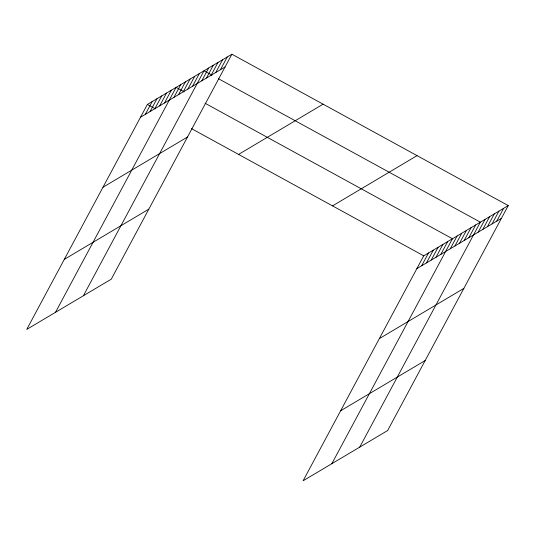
<?xml version="1.0" encoding="UTF-8"?>
<svg xmlns="http://www.w3.org/2000/svg" width="535" height="535" viewBox="0 0 535 535"><rect width="100%" height="100%" fill="white"/><g stroke="black" fill="none" stroke-linecap="round" stroke-linejoin="round"><path stroke-width="0.8" d="M231.896 54.216L147.366 104.459L26.75 329.413L111.28 279.163L231.896 54.216L508.25 205.587L387.634 430.541L303.098 480.784L423.72 255.837L508.25 205.587M145.306 114.383L152.161 101.61M150.101 111.534L156.949 98.768M154.889 108.692L161.737 95.919M159.677 105.843L166.525 93.07M164.472 102.994L171.32 90.221M55.493 312.326L176.109 87.372L184.067 91.739M173.908 97.383L180.756 84.61M178.556 94.621L185.404 81.848M183.204 91.859L190.059 79.086M187.859 89.091L194.707 76.318M192.506 86.329L199.354 73.556M83.386 295.741L204.002 70.794L211.967 75.154M201.802 80.805L208.65 68.032M206.457 78.036L213.304 65.263M211.104 75.275L217.952 62.501M215.752 72.513L222.6 59.739M220.4 69.751L227.248 56.977M421.66 265.761L428.508 252.988M426.448 262.912L433.296 250.139M431.243 260.07L438.091 247.297M436.032 257.221L442.88 244.448M440.82 254.372L447.668 241.599M331.84 463.705L452.456 238.75L205.059 103.235M450.263 248.762L457.111 235.988M454.91 246L461.758 233.227M459.558 243.238L466.406 230.465M464.206 240.469L471.054 227.696M468.854 237.707L475.709 224.934M359.734 447.12L480.356 222.172L218.481 78.725M478.156 232.183L485.004 219.41M482.804 229.415L489.652 216.642M487.452 226.653L494.3 213.88M492.1 223.891L498.954 211.118M496.754 221.129L503.602 208.356M140.518 117.232L225.048 66.982M102.974 187.25L187.504 137.007M238.563 154.414L323.093 104.164M64.294 259.388L148.824 209.145M332.523 205.881L417.053 155.638M416.872 268.61L501.402 218.36M379.328 338.628L463.858 288.378M340.648 410.766L425.178 360.523M147.366 104.459L155.331 108.819M191.517 128.641L423.72 255.837"/></g></svg>
